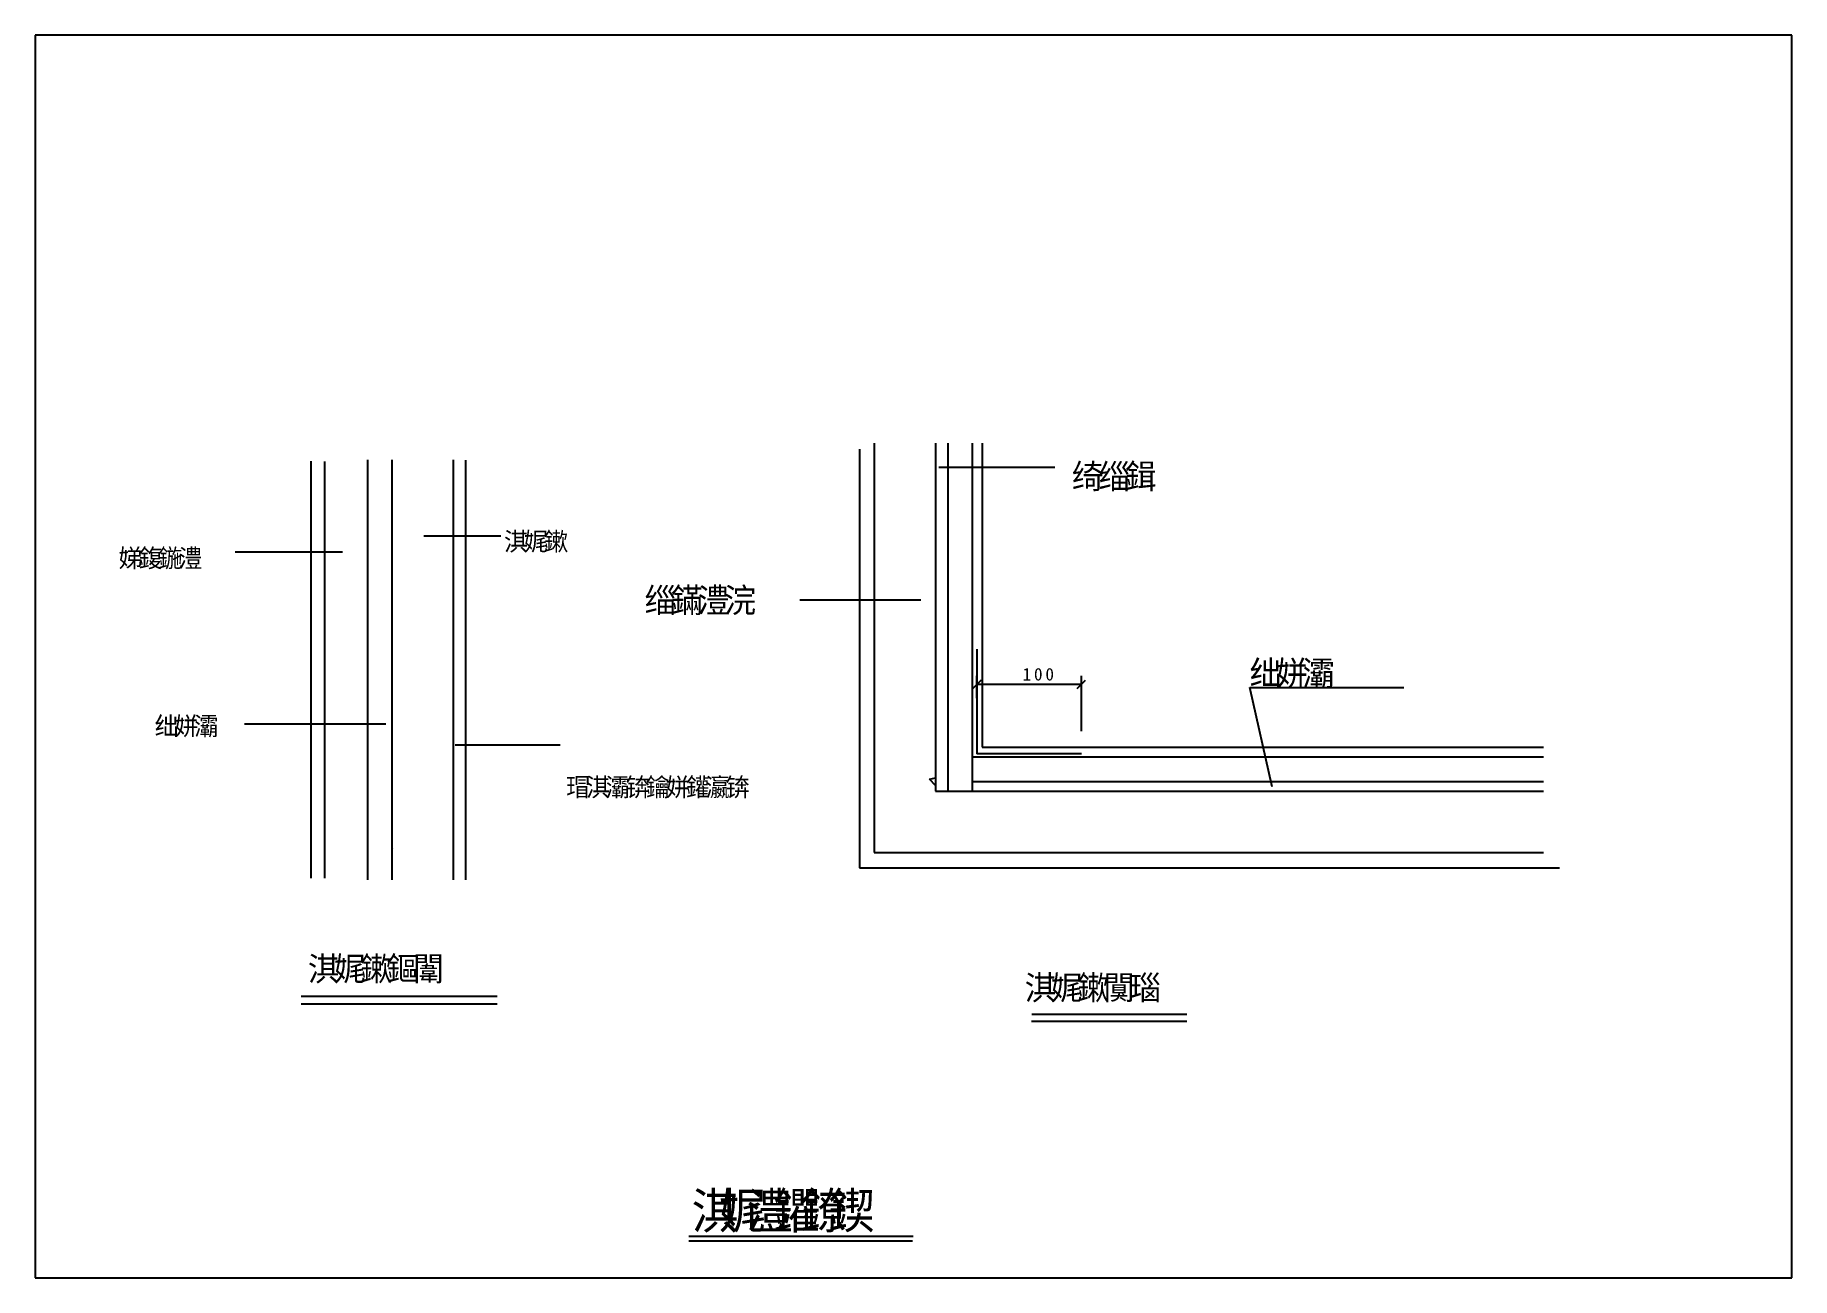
# Model space of a CAD drawing. Header units: metres. Extents: x 0 to 420, y 0 to 297.
import ezdxf

# ---------------------------------------------------------------- set-up
doc = ezdxf.new("R2010")
doc.units = ezdxf.units.M

msp = doc.modelspace()

# ---------------------------------------------------------------- linework, layer by layer
for p, q in [((420, 297), (0, 297)), ((0, 297), (0, 0)), ((420, 0), (420, 297)), ((197.1, 198.02), (197.1, 98.01)), ((200.63, 199.5), (200.63, 101.68)), ((215.26, 199.5), (215.26, 116.31)), ((218.19, 199.5), (218.19, 116.31)), ((224.04, 199.5), (224.04, 116.31)), ((226.38, 199.5), (226.38, 126.85)), ((65.95, 195.16), (65.95, 95.56)), ((69.16, 195.11), (69.16, 95.56)), ((79.46, 195.47), (79.46, 95.1)), ((85.31, 195.47), (85.31, 95.1)), ((99.94, 195.47), (99.94, 95.1)), ((102.93, 195.43), (102.93, 95.1)), ((216.06, 193.75), (243.82, 193.75)), ((79.46, 181.59), (79.46, 181.59)), ((92.92, 177.33), (111.35, 177.33)), ((73.45, 173.4), (47.86, 173.4)), ((215.26, 164.6), (215.26, 164.6)), ((211.76, 161.96), (182.79, 161.96)), ((225.16, 150.29), (225.16, 125.24)), ((226.16, 142.85), (224.16, 140.85)), ((225.16, 138.57), (225.16, 143.85)), ((249.16, 140.85), (251.16, 142.85)), ((250.16, 130.68), (250.16, 143.85)), ((225.16, 141.85), (250.16, 141.85)), ((290.44, 141.1), (327.24, 141.1)), ((295.74, 117.38), (290.44, 141.1)), ((50.08, 132.43), (83.85, 132.43)), ((85.4, 129.07), (85.31, 128.99)), ((100.46, 127.41), (125.49, 127.41)), ((226.38, 126.85), (360.66, 126.85)), ((224.04, 124.51), (360.66, 124.51)), ((250.16, 125.24), (225.16, 125.24)), ((213.81, 119.21), (215.26, 119.52)), ((215.26, 117.66), (213.81, 119.21)), ((215.26, 119.52), (215.26, 117.66)), ((224.04, 118.65), (360.66, 118.65)), ((215.26, 116.87), (215.26, 116.31)), ((215.26, 116.31), (215.26, 116.31)), ((215.26, 116.31), (215.26, 116.31)), ((215.26, 116.31), (215.26, 116.31)), ((215.26, 116.31), (360.66, 116.31)), ((215.26, 116.31), (360.66, 116.31)), ((85.47, 102.75), (85.31, 102.6)), ((200.63, 101.68), (360.66, 101.68)), ((197.1, 98.01), (364.43, 98.01)), ((63.64, 67.34), (110.48, 67.34)), ((63.64, 65.48), (110.48, 65.48)), ((238.28, 63.01), (275.38, 63.01)), ((238.2, 61.35), (275.38, 61.35)), ((156.31, 9.97), (209.95, 9.97)), ((156.31, 8.84), (209.8, 8.84)), ((0, 0), (420, 0))]:
    msp.add_line(p, q)

# ---------------------------------------------------------------- texts
for s, height, p in [('绮', 5.85, (247.84, 188.64)), ('缁', 5.85, (254.2, 188.64)), ('鍓', 5.85, (260.56, 188.64)), ('淇', 4.39, (112.11, 173.81)), ('娓', 4.39, (116.88, 173.81)), ('鏉', 4.39, (121.65, 173.81)), ('娣', 4.39, (19.96, 169.81)), ('鍑', 4.39, (24.73, 169.81)), ('鍦', 4.39, (29.5, 169.81)), ('澧', 4.39, (34.27, 169.81)), ('缁', 5.85, (145.67, 159.03)), ('鏋', 5.85, (152.03, 159.03)), ('澧', 5.85, (158.39, 159.03)), ('浣', 5.85, (164.75, 159.03)), ('绌', 5.85, (290.35, 141.61)), ('姘', 5.85, (296.71, 141.61)), ('灞', 5.85, (303.07, 141.61)), ('1', 3, (236.08, 142.76)), ('0', 3, (238.81, 142.76)), ('0', 3, (241.54, 142.76)), ('绌', 4.39, (28.57, 129.69)), ('姘', 4.39, (33.34, 129.69)), ('灞', 4.39, (38.11, 129.69)), ('瑁', 4.39, (126.94, 115.09)), ('淇', 4.39, (131.71, 115.09)), ('灞', 4.39, (136.48, 115.09)), ('锛', 4.39, (141.25, 115.09)), ('鑰', 4.39, (146.02, 115.09)), ('姘', 4.39, (150.79, 115.09)), ('鑵', 4.39, (155.57, 115.09)), ('瀛', 4.39, (160.34, 115.09)), ('锛', 4.39, (165.11, 115.09)), ('淇', 5.76, (65.23, 70.99)), ('娓', 5.76, (71.49, 70.99)), ('鏉', 5.76, (77.75, 70.99)), ('鏂', 5.76, (84.02, 70.99)), ('闈', 5.76, (90.28, 70.99)), ('淇', 5.76, (236.61, 66.47)), ('娓', 5.76, (242.88, 66.47)), ('鏉', 5.76, (249.14, 66.47)), ('闃', 5.76, (255.4, 66.47)), ('瑙', 5.76, (261.66, 66.47)), ('淇', 8.57, (156.99, 11.77)), ('娓', 8.57, (163.51, 11.77)), ('澧', 8.57, (170.03, 11.77)), ('鑺', 8.57, (176.56, 11.77)), ('鐐', 8.57, (183.08, 11.77)), ('鍥', 8.57, (189.6, 11.77))]:
    msp.add_text(s, height=height).set_placement(p)

doc.saveas('drawing.dxf')
